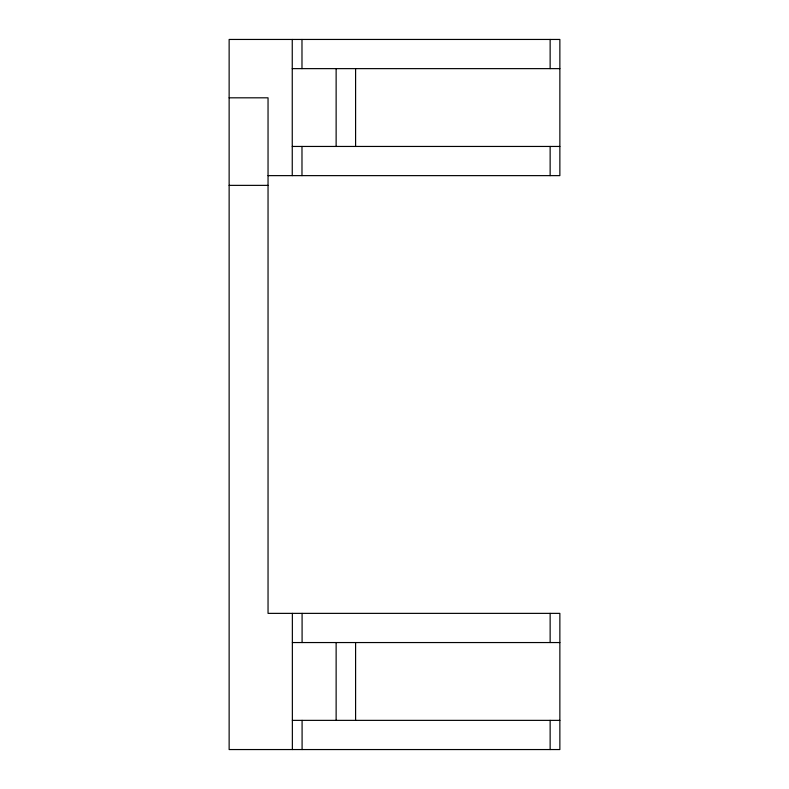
<?xml version="1.0" encoding="UTF-8"?>
<svg xmlns="http://www.w3.org/2000/svg" width="789" height="789" viewBox="0 0 789 789"><rect width="100%" height="100%" fill="white"/><g stroke="black" fill="none" stroke-linecap="round" stroke-linejoin="round"><path stroke-width="1.18" d="M292.255 68.633L559.865 68.633M229.135 97.816L268.043 97.816L268.043 613.369L559.865 613.369L559.865 749.55L229.135 749.55L229.135 39.45L559.865 39.45L559.865 175.631L268.043 175.631M292.255 146.448L559.865 146.448M229.135 185.366L268.043 185.366M292.364 642.552L559.865 642.552M292.364 720.367L559.865 720.367M550.14 39.45L550.14 68.633M550.14 146.448L550.14 175.631M550.14 613.369L550.14 642.552M550.14 720.367L550.14 749.55M355.592 68.633L355.592 146.448M355.592 642.552L355.592 720.367M336.134 68.633L336.134 146.448M336.134 642.552L336.134 720.367M302.088 613.369L302.088 642.552M302.088 720.367L302.088 749.55M301.98 39.45L301.98 68.633M301.98 146.448L301.98 175.631M292.255 39.45L292.255 175.631M292.364 613.369L292.364 749.55"/></g></svg>
